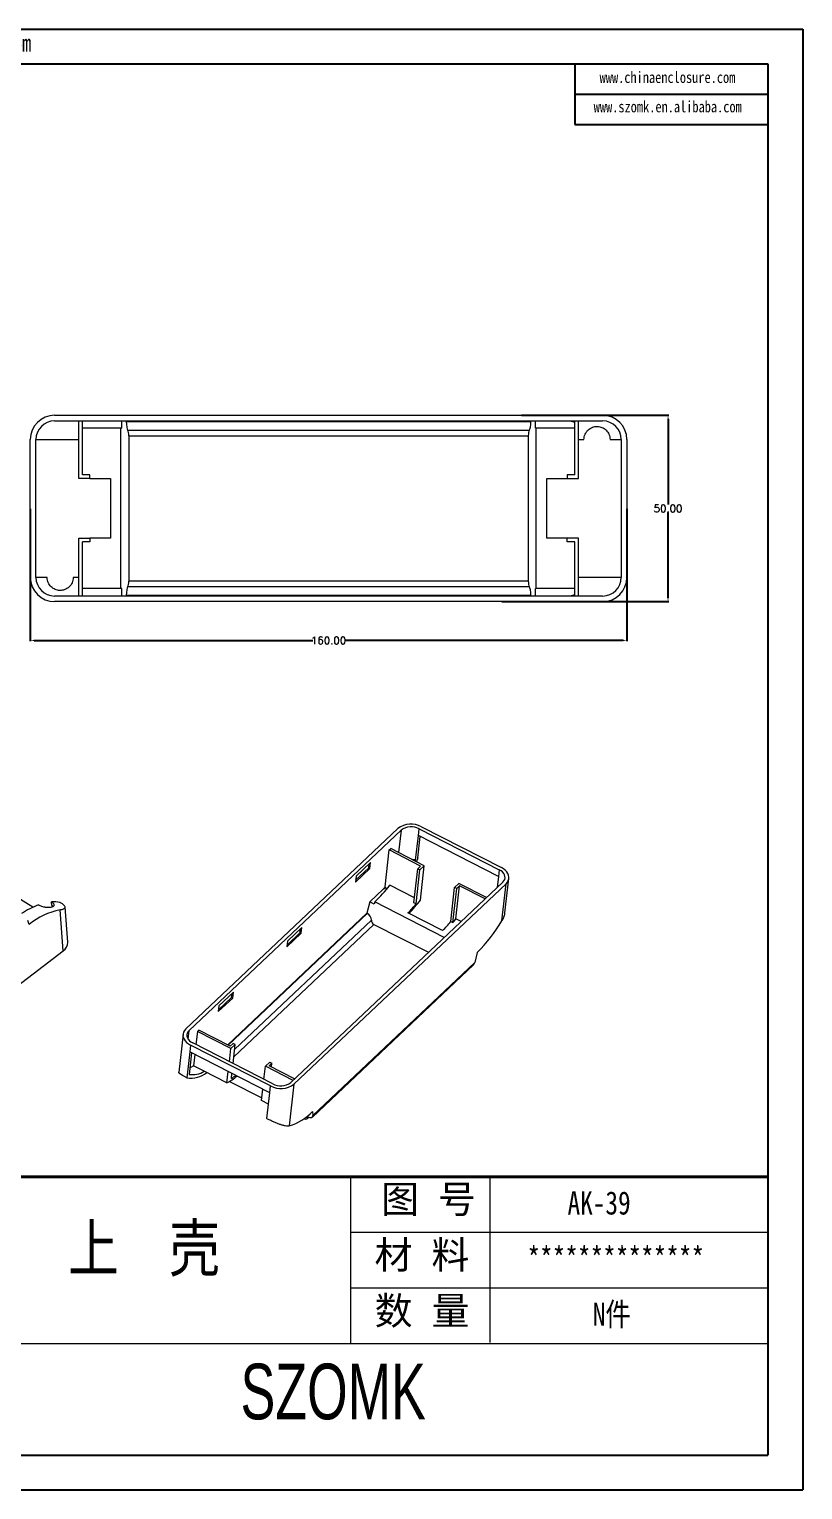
# Model space of a CAD drawing. Header units: inches. Extents: x 3440 to 5010, y 1126 to 1518.
# Drawn here: x 4194.8 to 4402.3, y 1125.7 to 1517.6 of the extents above; entities that cross this region are included whole.
import ezdxf

# ---------------------------------------------------------------- set-up
doc = ezdxf.new("R2010")
doc.units = ezdxf.units.IN
doc.header["$LTSCALE"] = 15
doc.layers.add('文字', color=81, linetype='Continuous')
doc.layers.add('粗实线', color=7, linetype='Continuous', lineweight=30)
doc.layers.add('细实线', color=3, linetype='Continuous', lineweight=9)
doc.styles.get("Standard").update_dxf_attribs({"font": 'txt', "bigfont": 'gbcbig.shx'})
doc.styles.add('宋体', font='', dxfattribs={"width": 0.8, "height": 3.5})
doc.styles.add('长仿宋', font='', dxfattribs={"width": 0.7, "height": 4})
doc.styles.get('宋体').set_extended_font_data('SimSun')
doc.styles.get('长仿宋').set_extended_font_data('SimSun')
doc.dimstyles.new('2.5', dxfattribs={"dimtxt": 2, "dimasz": 1, "dimexe": 0.18, "dimexo": 0.0625, "dimgap": 0.09, "dimtad": 0, "dimtih": 1, "dimtoh": 1, "dimzin": 0, "dimdsep": 46, "dimtxsty": 'Standard', "dimcen": 1, "dimadec": 0, "dimazin": 2, "dimtfac": 1, "dimtofl": 0, "dimtmove": 0, "dimatfit": 3, "dimfxl": 0, "dimtolj": 1, "dimtzin": 0, "dimarcsym": 0})

# ---------------------------------------------------------------- blocks, each defined once
blk = doc.blocks.new('*D472')
at = {"color": 0, "lineweight": -2, "transparency": 16777216}
for p, q in [((4195.14, 1388.91), (4195.14, 1353.39)), ((4355.14, 1388.91), (4355.14, 1353.39)), ((4196.14, 1353.57), (4270.88, 1353.57)), ((4354.14, 1353.57), (4279.4, 1353.57))]:
    blk.add_line(p, q, dxfattribs=at)
at = {"color": 0, "transparency": 16777216}
for points in [[(4196.14, 1353.74), (4196.14, 1353.4), (4195.14, 1353.57)], [(4354.14, 1353.74), (4354.14, 1353.4), (4355.14, 1353.57)]]:
    blk.add_solid(points, dxfattribs=at)
at = {"layer": 'Defpoints', "color": 0, "transparency": 16777216}
for p in [(4195.14, 1388.97), (4355.14, 1388.97), (4355.14, 1353.57)]:
    blk.add_point(p, dxfattribs=at)
at = {"color": 0, "transparency": 16777216, "insert": (4275.14, 1353.57), "char_height": 2, "attachment_point": 5}
blk.add_mtext('\\A1;160.00', dxfattribs=at)
blk = doc.blocks.new('*D473')
at = {"color": 0, "lineweight": -2, "transparency": 16777216}
for p, q in [((4326.89, 1413.97), (4366.37, 1413.97)), ((4366.19, 1412.97), (4366.19, 1390.06)), ((4366.19, 1364.97), (4366.19, 1387.88)), ((4321.57, 1363.97), (4366.37, 1363.97))]:
    blk.add_line(p, q, dxfattribs=at)
at = {"color": 0, "transparency": 16777216}
for points in [[(4366.02, 1412.97), (4366.35, 1412.97), (4366.19, 1413.97)], [(4366.02, 1364.97), (4366.35, 1364.97), (4366.19, 1363.97)]]:
    blk.add_solid(points, dxfattribs=at)
at = {"layer": 'Defpoints', "color": 0, "transparency": 16777216}
for p in [(4326.83, 1413.97), (4366.19, 1413.97), (4321.51, 1363.97)]:
    blk.add_point(p, dxfattribs=at)
at = {"color": 0, "transparency": 16777216, "insert": (4366.19, 1388.97), "char_height": 2, "attachment_point": 5}
blk.add_mtext('\\A1;50.00', dxfattribs=at)

msp = doc.modelspace()

# ---------------------------------------------------------------- linework, layer by layer
for p, q in [((3848.055, 1517.567), (4402.328, 1517.567)), ((4402.328, 1517.567), (4402.328, 1125.657)), ((3862.397, 1508.236), (4392.997, 1508.236)), ((4341.157, 1508.236), (4341.157, 1492.036)), ((4392.997, 1508.236), (4392.997, 1134.988)), ((4341.157, 1500.136), (4392.997, 1500.136)), ((4341.157, 1492.036), (4392.997, 1492.036)), ((3862.397, 1134.988), (4392.997, 1134.988)), ((3848.055, 1125.657), (4402.328, 1125.657))]:
    msp.add_line(p, q)
at = {"color": 7, "linetype": 'Continuous', "lineweight": 15}
for p, q in [((4201.64, 1413.973), (4348.64, 1413.973)), ((4201.64, 1412.473), (4348.64, 1412.473)), ((4208.133, 1396.973), (4208.133, 1412.473)), ((4209.133, 1397.973), (4209.133, 1412.473)), ((4219.675, 1410.473), (4219.675, 1412.473)), ((4220.863, 1412.473), (4220.863, 1412.346)), ((4220.863, 1412.346), (4329.417, 1412.346)), ((4329.417, 1412.473), (4329.417, 1412.346)), ((4330.604, 1410.473), (4330.604, 1412.473)), ((4341.147, 1397.973), (4341.147, 1412.473)), ((4342.147, 1396.973), (4342.147, 1412.473)), ((4195.14, 1370.473), (4195.14, 1407.473)), ((4196.64, 1370.473), (4196.64, 1407.473)), ((4196.64, 1407.473), (4208.133, 1407.473)), ((4219.436, 1410.473), (4209.133, 1410.473)), ((4219.436, 1367.473), (4219.436, 1410.473)), ((4219.675, 1410.473), (4219.436, 1410.473)), ((4328.972, 1409.925), (4221.308, 1409.925)), ((4221.575, 1408.473), (4221.575, 1369.473)), ((4221.575, 1408.473), (4328.704, 1408.473)), ((4328.704, 1408.473), (4328.704, 1369.473)), ((4330.844, 1410.473), (4330.604, 1410.473)), ((4330.844, 1367.473), (4330.844, 1410.473)), ((4341.147, 1410.473), (4330.844, 1410.473)), ((4342.147, 1407.473), (4343.64, 1407.473)), ((4350.64, 1407.473), (4353.64, 1407.473)), ((4353.64, 1407.473), (4353.64, 1370.473)), ((4355.14, 1407.473), (4355.14, 1370.473)), ((4211.133, 1396.973), (4208.133, 1396.973)), ((4211.133, 1397.973), (4209.133, 1397.973)), ((4211.133, 1396.973), (4211.133, 1397.973)), ((4211.133, 1396.973), (4216.633, 1396.973)), ((4216.633, 1396.973), (4216.633, 1380.973)), ((4333.647, 1380.973), (4333.647, 1396.973)), ((4333.647, 1396.973), (4339.147, 1396.973)), ((4339.147, 1397.973), (4339.147, 1396.973)), ((4341.147, 1397.973), (4339.147, 1397.973)), ((4339.147, 1396.973), (4342.147, 1396.973)), ((4208.133, 1365.473), (4208.133, 1380.973)), ((4208.133, 1380.973), (4211.133, 1380.973)), ((4211.133, 1379.973), (4209.133, 1379.973)), ((4209.133, 1365.473), (4209.133, 1379.973)), ((4211.133, 1380.973), (4211.133, 1379.973)), ((4216.633, 1380.973), (4211.133, 1380.973)), ((4339.147, 1380.973), (4333.647, 1380.973)), ((4339.147, 1379.973), (4339.147, 1380.973)), ((4342.147, 1380.973), (4339.147, 1380.973)), ((4341.147, 1379.973), (4339.147, 1379.973)), ((4341.147, 1365.473), (4341.147, 1379.973)), ((4342.147, 1365.473), (4342.147, 1380.973)), ((4199.64, 1370.473), (4196.64, 1370.473)), ((4208.133, 1370.473), (4206.64, 1370.473)), ((4221.308, 1368.021), (4328.972, 1368.021)), ((4328.704, 1369.473), (4221.575, 1369.473)), ((4353.64, 1370.473), (4342.147, 1370.473)), ((4348.64, 1365.473), (4201.64, 1365.473)), ((4348.64, 1363.973), (4201.64, 1363.973)), ((4219.436, 1367.473), (4209.133, 1367.473)), ((4219.675, 1367.473), (4219.436, 1367.473)), ((4219.675, 1365.473), (4219.675, 1367.473)), ((4220.863, 1365.6), (4220.863, 1365.473)), ((4329.417, 1365.6), (4220.863, 1365.6)), ((4329.417, 1365.6), (4329.417, 1365.473)), ((4330.604, 1365.473), (4330.604, 1367.473)), ((4330.844, 1367.473), (4330.604, 1367.473)), ((4341.147, 1367.473), (4330.844, 1367.473)), ((4236.847, 1249.301), (4293.74, 1303.111)), ((4237.718, 1248.856), (4294.611, 1302.666)), ((4298.492, 1294.592), (4299.242, 1301.202)), ((4299.242, 1301.202), (4299.447, 1303.014)), ((4320.713, 1290.231), (4299.242, 1301.202)), ((4299.447, 1303.014), (4320.919, 1292.043)), ((4300.028, 1303.563), (4321.499, 1292.592)), ((4290.292, 1287.412), (4291.417, 1297.335)), ((4291.417, 1297.335), (4291.804, 1297.701)), ((4299.832, 1293.035), (4291.417, 1297.335)), ((4300.799, 1293.105), (4291.804, 1297.701)), ((4299.086, 1295.26), (4299.732, 1300.952)), ((4286.366, 1293.944), (4282.495, 1290.283)), ((4285.899, 1292.539), (4286.022, 1293.619)), ((4286.19, 1292.39), (4286.366, 1293.944)), ((4298.362, 1294.35), (4298.492, 1294.592)), ((4299.086, 1295.26), (4298.727, 1294.219)), ((4282.319, 1288.73), (4286.19, 1292.39)), ((4282.495, 1290.283), (4282.319, 1288.73)), ((4282.373, 1289.203), (4285.899, 1292.539)), ((4285.899, 1292.539), (4286.19, 1292.39)), ((4298.023, 1283.179), (4299.058, 1292.303)), ((4298.603, 1282.883), (4299.638, 1292.007)), ((4299.832, 1293.035), (4299.058, 1292.303)), ((4299.058, 1292.303), (4299.638, 1292.007)), ((4299.638, 1292.007), (4300.799, 1293.105)), ((4299.753, 1283.883), (4300.799, 1293.105)), ((4320.713, 1290.231), (4320.382, 1287.308)), ((4320.919, 1292.043), (4320.713, 1290.231)), ((4322.458, 1280.464), (4323.505, 1289.7)), ((4321.885, 1288.73), (4264.992, 1234.92)), ((4322.756, 1288.286), (4265.863, 1234.475)), ((4286.192, 1283.379), (4289.786, 1286.778)), ((4290.459, 1287.143), (4290.826, 1286.955)), ((4298.176, 1284.526), (4291.575, 1287.899)), ((4307.888, 1278.138), (4308.923, 1287.262)), ((4308.469, 1277.842), (4309.503, 1286.966)), ((4310.084, 1288.361), (4308.923, 1287.262)), ((4309.503, 1286.966), (4308.923, 1287.262)), ((4309.275, 1278.855), (4310.277, 1287.698)), ((4310.277, 1287.698), (4309.503, 1286.966)), ((4317.492, 1284.575), (4310.084, 1288.361)), ((4317.105, 1284.209), (4310.277, 1287.698)), ((4321.624, 1278.3), (4322.756, 1288.286)), ((4195.841, 1281.988), (4191.3, 1284.73)), ((4200.876, 1282.466), (4200.805, 1283.387)), ((4205.179, 1272.574), (4204.458, 1282.014)), ((4286.192, 1283.379), (4285.439, 1280.356)), ((4287.353, 1282.786), (4286.192, 1283.379)), ((4287.505, 1283.397), (4287.353, 1282.786)), ((4306.165, 1273.862), (4287.505, 1283.397)), ((4298.603, 1282.883), (4298.023, 1283.179)), ((4194.845, 1277.346), (4194.462, 1278.406)), ((4203.946, 1270.232), (4203.102, 1281.273)), ((4248.098, 1245.038), (4285.439, 1280.356)), ((4285.439, 1280.356), (4285.513, 1280.318)), ((4305.712, 1275.702), (4296.427, 1280.447)), ((4307.888, 1278.138), (4308.469, 1277.842)), ((4310.683, 1278.135), (4309.275, 1278.855)), ((4263.935, 1271.342), (4267.806, 1275.003)), ((4263.989, 1271.816), (4267.516, 1275.151)), ((4267.982, 1276.556), (4264.112, 1272.896)), ((4267.516, 1275.151), (4267.638, 1276.231)), ((4267.516, 1275.151), (4267.806, 1275.003)), ((4267.806, 1275.003), (4267.982, 1276.556)), ((4287.308, 1277.355), (4301.949, 1269.875)), ((4133.412, 1216.33), (4203.946, 1270.232)), ((4264.112, 1272.896), (4263.935, 1271.342)), ((4315.01, 1269.868), (4314.331, 1267.144)), ((4270.803, 1225.679), (4313.973, 1266.509)), ((4270.941, 1226.104), (4314.331, 1267.144)), ((4249.598, 1259.168), (4245.728, 1255.508)), ((4249.132, 1257.763), (4249.254, 1258.843)), ((4249.422, 1257.615), (4249.598, 1259.168)), ((4245.552, 1253.955), (4249.422, 1257.615)), ((4245.728, 1255.508), (4245.552, 1253.955)), ((4245.605, 1254.428), (4249.132, 1257.763)), ((4249.132, 1257.763), (4249.422, 1257.615)), ((4236.098, 1247.886), (4234.948, 1237.742)), ((4239.937, 1248.644), (4239.536, 1245.108)), ((4240.324, 1249.01), (4239.937, 1248.644)), ((4248.932, 1244.048), (4239.937, 1248.644)), ((4248.739, 1244.711), (4240.324, 1249.01)), ((4237.898, 1243.182), (4237.109, 1236.224)), ((4238.388, 1242.932), (4237.729, 1237.122)), ((4238.103, 1244.994), (4237.898, 1243.182)), ((4259.37, 1232.211), (4237.898, 1243.182)), ((4259.575, 1234.023), (4238.103, 1244.994)), ((4260.156, 1234.572), (4238.684, 1245.543)), ((4239.24, 1242.497), (4238.891, 1239.422)), ((4248.531, 1240.512), (4248.932, 1244.048)), ((4249.513, 1245.443), (4248.739, 1244.711)), ((4250.093, 1245.146), (4248.932, 1244.048)), ((4249.511, 1240.012), (4250.093, 1245.146)), ((4250.093, 1245.146), (4249.513, 1245.443)), ((4241.793, 1237.94), (4238.891, 1239.422)), ((4257.816, 1235.768), (4258.217, 1239.304)), ((4258.217, 1239.304), (4259.378, 1240.402)), ((4265.625, 1235.519), (4258.217, 1239.304)), ((4259.958, 1240.106), (4259.184, 1239.374)), ((4266.012, 1235.885), (4259.184, 1239.374)), ((4259.378, 1240.402), (4259.958, 1240.106)), ((4259.837, 1239.04), (4259.958, 1240.106)), ((4247.886, 1234.826), (4241.793, 1237.94)), ((4247.886, 1234.826), (4248.235, 1237.901)), ((4248.606, 1235.24), (4257.255, 1230.821)), ((4249.058, 1236.022), (4249.215, 1237.4)), ((4257.171, 1230.082), (4257.52, 1233.156)), ((4258.58, 1225.252), (4259.37, 1232.211)), ((4259.37, 1232.211), (4259.575, 1234.023)), ((4265.863, 1234.475), (4264.595, 1223.294)), ((4259.021, 1229.137), (4257.171, 1230.082)), ((4270.858, 1227.181), (4270.941, 1226.104)), ((4269.407, 1225.258), (4269.827, 1225.655))]:
    msp.add_line(p, q, dxfattribs=at)
at = {"color": 8, "linetype": 'Continuous', "lineweight": 15}
for p, q in [((4294.611, 1302.666), (4293.925, 1296.617)), ((4248.172, 1245), (4285.513, 1280.318)), ((4286.635, 1278.466), (4249.935, 1243.755)), ((4249.713, 1241.798), (4287.308, 1277.355)), ((4237.459, 1246.578), (4237.718, 1248.856))]:
    msp.add_line(p, q, dxfattribs=at)
at = {"color": 7, "linetype": 'Continuous', "lineweight": 15, "flags": 128}
for points in [[(4321.885, 1288.73), (4322.177, 1289.071), (4322.372, 1289.446), (4322.464, 1289.844), (4322.45, 1290.254), (4322.331, 1290.662), (4322.11, 1291.057), (4321.795, 1291.426), (4321.393, 1291.758), (4320.919, 1292.043)], [(4322.756, 1288.286), (4323.103, 1288.681), (4323.349, 1289.115), (4323.487, 1289.576), (4323.514, 1290.052), (4323.43, 1290.532), (4323.236, 1291.005), (4322.938, 1291.458), (4322.542, 1291.88), (4322.059, 1292.261), (4321.499, 1292.592)], [(4236.847, 1249.301), (4236.5, 1248.905), (4236.254, 1248.471), (4236.116, 1248.011), (4236.089, 1247.534), (4236.173, 1247.054), (4236.367, 1246.582), (4236.665, 1246.129), (4237.061, 1245.706), (4237.544, 1245.325), (4238.103, 1244.994)], [(4237.718, 1248.856), (4237.426, 1248.516), (4237.231, 1248.141), (4237.139, 1247.743), (4237.153, 1247.333), (4237.272, 1246.925), (4237.492, 1246.53), (4237.808, 1246.161), (4238.21, 1245.829), (4238.684, 1245.543)]]:
    msp.add_lwpolyline(points, dxfattribs=at)
at = {"color": 7, "linetype": 'Continuous', "lineweight": 15}
for centre, radius, start, end in [((4201.64, 1407.473), 6.5, 90, 180), ((4201.64, 1407.473), 5, 90, 180), ((4348.64, 1407.473), 6.5, 0, 90), ((4348.64, 1407.473), 5, 0, 90), ((4201.64, 1370.473), 6.5, 180, 270), ((4201.64, 1370.473), 5, 180, 270), ((4348.64, 1370.473), 5, 270, 0), ((4348.64, 1370.473), 6.5, 270, 0), ((4297.234, 1298.471), 5.808, 61.24723, 126.97647), ((4297.297, 1299.108), 4.459, 61.17343, 127.05028), ((4263.041, 1309.605), 35.852, 313.02758, 322.73868), ((4253.557, 1316.245), 46.699, 320.87629, 321.87141), ((4204.677, 1263.022), 20.92, 110.61805, 124.5855), ((4201.501, 1274.445), 8.969, 79.73133, 94.44689), ((4270.126, 1306.137), 36.766, 315.67321, 320.76587), ((4266.814, 1308.625), 41.197, 316.55357, 323.08852), ((4207.057, 1262.311), 19.37, 101.78361, 129.08728), ((4279.411, 1301.392), 36.766, 315.67321, 320.76587), ((4274.231, 1305.906), 44.27, 320.65866, 322.33411), ((4283.123, 1301.689), 45.048, 315.0595, 328.72118), ((4202.458, 1272.512), 2.722, 303.13051, 1.30908), ((4234.225, 1248.151), 9.898, 292.04281, 298.12997), ((4238.233, 1243.05), 6.918, 260.64583, 307.87201), ((4238.679, 1242.903), 5.859, 260.66748, 302.10405), ((4240.157, 1249.018), 16.16, 298.57231, 310.2776), ((4239.606, 1250.448), 17.247, 303.23502, 308.08708), ((4262.306, 1238.479), 4.459, 241.17343, 307.05028), ((4262.369, 1239.116), 5.808, 241.24723, 306.97647), ((4260.262, 1237.263), 14.626, 287.2336, 316.42565)]:
    msp.add_arc(centre, radius, start, end, dxfattribs=at)
for centre, major_axis, ratio, start_param, end_param in [((4221.457, 1412.346), (0, 2.5), 0.2375, 1.5707963, 2.8889124), ((4328.823, 1412.346), (0, 2.5), 0.2375, 3.3942729, 4.712389), ((4221.219, 1408.473), (0, 1.5), 0.2375, 4.712389, 6.0305051), ((4329.061, 1408.473), (0, 1.5), 0.2375, 0.2526803, 1.5707963), ((4221.457, 1365.6), (0, 2.5), 0.2375, 0.2526803, 1.5707963), ((4221.219, 1369.473), (0, 1.5), 0.2375, 3.3942729, 4.712389), ((4329.061, 1369.473), (0, 1.5), 0.2375, 1.5707963, 2.8889124), ((4328.823, 1365.6), (0, 2.5), 0.2375, 4.712389, 6.0305051), ((4285.136, 1278.806), (-0.882, 1.532), 0.7908611, 4.0820996, 5.4002157), ((4287.534, 1278.263), (-0.529, 0.919), 0.7908611, 0.940507, 2.2586231), ((4312.881, 1267.885), (-0.882, 1.532), 0.7908611, 3.32905, 3.8294194), ((4267.832, 1226.658), (1.614, -1.359), 0.4853505, 5.4480956, 6.7283886), ((4269.49, 1226.846), (1.345, -1.133), 0.4853505, 5.1575922, 6.7283886)]:
    msp.add_ellipse(centre, major_axis=major_axis, ratio=ratio, start_param=start_param, end_param=end_param, dxfattribs=at)
for points in [[(4339.89, 1412.473), (4340.311, 1412.372), (4340.73, 1412.265), (4341.147, 1412.151)], [(4341.147, 1365.795), (4340.729, 1365.681), (4340.31, 1365.574), (4339.89, 1365.473)], [(4289.786, 1286.778), (4290.007, 1286.902), (4290.232, 1287.024), (4290.459, 1287.143)], [(4290.459, 1287.143), (4290.403, 1287.232), (4290.348, 1287.322), (4290.292, 1287.412)]]:
    msp.add_open_spline(points, degree=3, dxfattribs=at)
for points, knots in [([(4343.64, 1407.473), (4343.64, 1407.72), (4343.666, 1407.962), (4343.767, 1408.437), (4343.843, 1408.673), (4344.038, 1409.113), (4344.157, 1409.32), (4344.437, 1409.71), (4344.594, 1409.886), (4344.936, 1410.202), (4345.123, 1410.343), (4345.513, 1410.58), (4345.716, 1410.678), (4346.136, 1410.834), (4346.353, 1410.89), (4346.784, 1410.962), (4347.001, 1410.977), (4347.654, 1410.962), (4348.073, 1410.874), (4348.875, 1410.544), (4349.238, 1410.31), (4349.722, 1409.846), (4349.87, 1409.675), (4350.133, 1409.302), (4350.249, 1409.098), (4350.439, 1408.665), (4350.512, 1408.44), (4350.613, 1407.968), (4350.64, 1407.721), (4350.64, 1407.473)], [0, 0, 0, 0, 0.0625, 0.0625, 0.125, 0.125, 0.1875, 0.1875, 0.25, 0.25, 0.3125, 0.3125, 0.375, 0.375, 0.4375, 0.4375, 0.5, 0.5, 0.625, 0.625, 0.75, 0.75, 0.8125, 0.8125, 0.875, 0.875, 0.9375, 0.9375, 1, 1, 1, 1]), ([(4206.64, 1370.473), (4206.64, 1370.226), (4206.614, 1369.984), (4206.513, 1369.509), (4206.437, 1369.274), (4206.241, 1368.833), (4206.122, 1368.626), (4205.843, 1368.237), (4205.686, 1368.06), (4205.344, 1367.744), (4205.157, 1367.603), (4204.767, 1367.366), (4204.564, 1367.268), (4204.144, 1367.113), (4203.927, 1367.056), (4203.496, 1366.984), (4203.279, 1366.969), (4202.626, 1366.984), (4202.207, 1367.072), (4201.405, 1367.403), (4201.042, 1367.636), (4200.557, 1368.1), (4200.41, 1368.271), (4200.147, 1368.644), (4200.031, 1368.848), (4199.841, 1369.281), (4199.767, 1369.507), (4199.667, 1369.978), (4199.64, 1370.226), (4199.64, 1370.473)], [0, 0, 0, 0, 0.0625, 0.0625, 0.125, 0.125, 0.1875, 0.1875, 0.25, 0.25, 0.3125, 0.3125, 0.375, 0.375, 0.4375, 0.4375, 0.5, 0.5, 0.625, 0.625, 0.75, 0.75, 0.8125, 0.8125, 0.875, 0.875, 0.9375, 0.9375, 1, 1, 1, 1]), ([(4297.382, 1294.851), (4297.521, 1294.846), (4297.738, 1294.837), (4298.03, 1294.772), (4298.265, 1294.7), (4298.416, 1294.628), (4298.492, 1294.592)], [0, 0, 0, 0, 0.35715818, 0.56023516, 0.77900157, 1, 1, 1, 1]), ([(4197.31, 1282.602), (4197.435, 1282.526), (4197.57, 1282.457), (4197.859, 1282.33), (4198.016, 1282.272), (4198.335, 1282.171), (4198.498, 1282.128), (4198.833, 1282.055), (4199, 1282.027), (4199.329, 1281.984), (4199.494, 1281.969), (4199.809, 1281.954), (4199.96, 1281.953), (4200.249, 1281.963), (4200.386, 1281.974), (4200.639, 1282.007), (4200.756, 1282.028), (4200.97, 1282.08), (4201.065, 1282.11), (4201.231, 1282.179), (4201.302, 1282.218), (4201.478, 1282.347), (4201.542, 1282.445), (4201.548, 1282.619), (4201.535, 1282.68), (4201.477, 1282.807), (4201.433, 1282.874), (4201.307, 1283.016), (4201.229, 1283.089), (4201.041, 1283.236), (4200.93, 1283.312), (4200.805, 1283.387)], [0, 0, 0, 0, 0.0625, 0.0625, 0.125, 0.125, 0.1875, 0.1875, 0.25, 0.25, 0.3125, 0.3125, 0.375, 0.375, 0.4375, 0.4375, 0.5, 0.5, 0.5625, 0.5625, 0.625, 0.625, 0.75, 0.75, 0.8125, 0.8125, 0.875, 0.875, 0.9375, 0.9375, 1, 1, 1, 1]), ([(4201.226, 1282.205), (4201.181, 1282.248), (4201.095, 1282.332), (4200.947, 1282.422), (4200.876, 1282.466)], [0, 0, 0, 0, 0.513938, 1, 1, 1, 1]), ([(4203.102, 1281.273), (4203.311, 1281.307), (4203.495, 1281.347), (4203.816, 1281.437), (4203.954, 1281.487), (4204.126, 1281.569), (4204.178, 1281.598), (4204.268, 1281.659), (4204.307, 1281.69), (4204.404, 1281.788), (4204.443, 1281.858), (4204.467, 1282.012), (4204.451, 1282.096), (4204.359, 1282.28), (4204.283, 1282.379), (4204.06, 1282.602), (4203.916, 1282.721), (4203.648, 1282.917), (4203.548, 1282.985), (4203.335, 1283.125), (4203.221, 1283.197), (4203.099, 1283.271)], [0, 0, 0, 0, 0.125, 0.125, 0.25, 0.25, 0.3125, 0.3125, 0.375, 0.375, 0.5, 0.5, 0.625, 0.625, 0.75, 0.75, 0.875, 0.875, 0.9375, 0.9375, 1, 1, 1, 1]), ([(4321.624, 1278.3), (4321.675, 1278.375), (4321.798, 1278.555), (4321.983, 1278.884), (4322.184, 1279.318), (4322.334, 1279.781), (4322.422, 1280.177), (4322.445, 1280.387), (4322.454, 1280.465)], [0, 0, 0, 0, 0.11472833, 0.27375537, 0.47706937, 0.72465113, 0.89868501, 1, 1, 1, 1]), ([(4237.109, 1236.224), (4237.002, 1236.278), (4236.787, 1236.389), (4236.466, 1236.559), (4236.082, 1236.768), (4235.743, 1236.964), (4235.478, 1237.133), (4235.304, 1237.257), (4235.167, 1237.368), (4235.063, 1237.471), (4234.99, 1237.568), (4234.953, 1237.656), (4234.94, 1237.714), (4234.948, 1237.74), (4234.949, 1237.742)], [0, 0, 0, 0, 0.0750818, 0.1511831, 0.2440916, 0.3945858, 0.4864039, 0.569617, 0.6540734, 0.739111, 0.8252974, 0.9103047, 0.9957659, 1, 1, 1, 1]), ([(4264.595, 1223.294), (4264.447, 1223.261), (4264.281, 1223.247), (4263.916, 1223.252), (4263.717, 1223.271), (4263.394, 1223.324), (4263.282, 1223.345), (4263.051, 1223.397), (4262.933, 1223.426), (4262.571, 1223.524), (4262.318, 1223.604), (4261.788, 1223.79), (4261.509, 1223.898), (4260.941, 1224.132), (4260.65, 1224.258), (4260.049, 1224.532), (4259.75, 1224.674), (4259.303, 1224.891), (4259.154, 1224.964), (4258.862, 1225.109), (4258.72, 1225.181), (4258.58, 1225.252)], [0, 0, 0, 0, 0.125, 0.125, 0.25, 0.25, 0.3125, 0.3125, 0.375, 0.375, 0.5, 0.5, 0.625, 0.625, 0.75, 0.75, 0.875, 0.875, 0.9375, 0.9375, 1, 1, 1, 1])]:
    msp.add_open_spline(points, degree=3, knots=knots, dxfattribs=at)
at = {"layer": '粗实线', "color": 7, "lineweight": 40}
msp.add_line((4392.997, 1209.637), (4169.048, 1209.637), dxfattribs=at)
at = {"layer": '细实线', "color": 7}
for p, q in [((4281.022, 1209.637), (4281.022, 1164.848)), ((4318.347, 1209.637), (4318.347, 1165.162)), ((4392.997, 1194.708), (4281.022, 1194.708)), ((4392.997, 1179.778), (4281.022, 1179.778)), ((4392.997, 1164.848), (4057.074, 1164.848))]:
    msp.add_line(p, q, dxfattribs=at)

# ---------------------------------------------------------------- texts
at = {"layer": '文字', "color": 0, "attachment_point": 1, "style": '宋体'}
for s, insert, char_height, width in [('www.szomk.en.alibaba.com', (4135.808, 1516.138), 4.56192, 80.14856), ('www.chinaenclosure.com', (4347.835, 1506.184), 3.04128, 53.43237), ('www.szomk.en.alibaba.com', (4346.246, 1498.308), 3.04128, 53.43237), ('{\\H1.111x;AK-39}', (4339.237, 1205.738), 5.59872, 64.72749), ('上  壳', (4205.29, 1196.749), 12.4416, 159.06138), ('{\\H1.111x;**************}', (4328.467, 1190.808), 5.59872, 64.72749), ('{\\H1.111x;N件}', (4346.009, 1175.878), 5.59872, 64.72749)]:
    msp.add_mtext(s, dxfattribs=dict(at, insert=insert, char_height=char_height, width=width))
at = {"layer": '粗实线', "insert": (4251.526, 1159.502), "char_height": 14.92992, "width": 167.42428, "attachment_point": 1, "style": '长仿宋'}
msp.add_mtext('{\\fSTXinwei|b0|i0|c134|p2;SZOMK}', dxfattribs=at)
at = {"layer": '细实线', "color": 7, "char_height": 7.46496, "attachment_point": 1}
for s, insert, width in [('{\\fSimSun|b0|i0|c134|p54;图 号}', (4289.231, 1207.371), 37.3248), ('{\\fSimSun|b0|i0|c134|p54;材 料   }', (4287.461, 1192.441), 37.3248), ('{\\fSimSun|b0|i0|c134|p54;数 量}', (4287.498, 1177.438), 33.72763)]:
    msp.add_mtext(s, dxfattribs=dict(at, insert=insert, width=width))

# ---------------------------------------------------------------- dimensions: what is measured, and where the dimension line sits
dim = msp.add_linear_dim(base=(4366.185, 1413.973), p1=(4321.505, 1363.973), p2=(4326.825, 1413.973), angle=90, dimstyle='2.5')
dim.commit()
dim.dimension.update_dxf_attribs({"geometry": '*D473', "text_midpoint": (4366.185, 1388.973)})
dim = msp.add_linear_dim(base=(4355.14, 1353.571), p1=(4195.14, 1388.973), p2=(4355.14, 1388.973), dimstyle='2.5')
dim.commit()
dim.dimension.update_dxf_attribs({"geometry": '*D472', "text_midpoint": (4275.14, 1353.571)})

doc.saveas('drawing.dxf')
